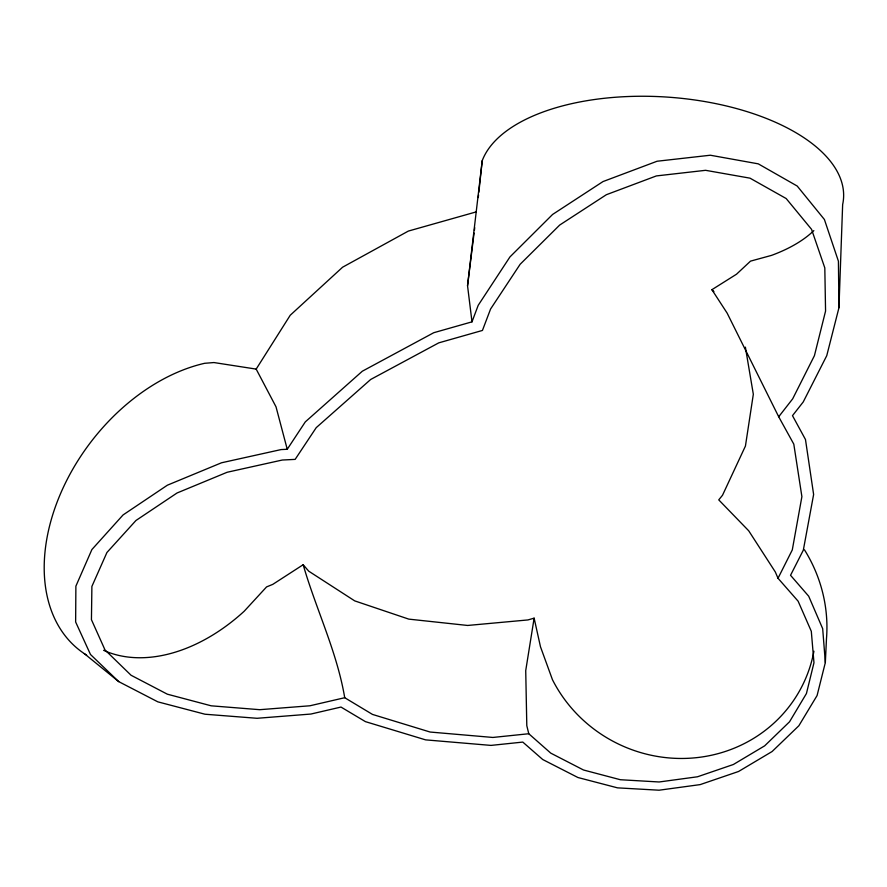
<?xml version="1.0" encoding="UTF-8"?>
<svg xmlns="http://www.w3.org/2000/svg" width="887" height="887" viewBox="0 0 887 887"><rect width="100%" height="100%" fill="white"/><g stroke="black" fill="none" stroke-linecap="round" stroke-linejoin="round"><path stroke-width="1.33" d="M825.342 662.522L822.681 628.683L808.7 596.219L790.539 575.297L803.334 550.106L813.623 494.491L805.474 439.508L792.49 415.659L803.234 401.955L826.751 355.676L838.958 307.711L842.65 204.52A182.511 88.922 3.9 0 0 687.392 99A182.511 88.922 3.9 0 0 482.218 160.691L467.538 285.703L471.995 321.848L433.776 332.703L362.328 371.209L305.305 421.879L287.244 449.277L281.112 449.576L221.517 462.781L167.388 485.189L123.06 514.948L91.893 549.552L75.883 586.163L75.639 621.975L90.485 654.484L118.703 681.615L157.842 701.85L204.997 714.223L257.064 718.293L310.893 714.046L340.985 707.061L365.433 721.641L425.616 739.869L491.01 745.402L522.787 742.086L542.733 759.527L577.947 777.522L617.54 787.856L659.074 790.206L700.176 784.607L738.572 771.479L772.122 751.511L798.865 725.754L817.082 695.541L825.342 662.522L826.484 638.629A150.879 144.703 25.4 0 0 804.454 549.796M482.218 160.691L478.858 192.213M478.27 197.568L478.559 194.885M467.538 285.703L474.068 233.07M474.401 230.376L474.733 227.671M103.602 650.326A159.283 109.267 -53 0 0 244.202 611.232L266.577 586.906L272.764 584.378L303.166 564.731L308.754 571.195L354.7 600.876L408.785 619.126L467.637 625.457L527.953 619.935L534.129 618.15L525.725 670.594L526.8 725.666L528.774 733.737L550.76 753.13L583.491 769.994L620.368 779.728L659.13 781.979L697.504 776.779L733.361 764.505L764.661 745.845L789.552 721.763L806.427 693.545L813.967 662.777L811.306 631.3L798.123 601.186L778.021 578.269L775.305 571.949L748.706 530.792L718.747 499.869L722.506 495.268L745.435 446.05L753.329 394.249L745.379 347.139M471.995 321.848L478.193 305.339L509.936 256.942L552.59 214.454L603.005 181.569L657.101 161.234L710.332 155.225L758.274 163.851L797.202 186.037L824.4 219.488L838.415 261.188L838.958 307.711M778.021 578.269L792.291 549.918L801.892 496.653L793.798 444.121L778.697 416.768L727.163 313.155L711.906 289.694L736.509 274.216L750.513 261.133L771.502 255.389A169.572 82.569 3.9 0 0 813.845 230.62M287.244 449.277L276.012 406.811L256.177 369.103L290.237 315.24L342.626 267.187L408.353 231.075L476.341 211.86M778.697 416.768L792.69 398.817L814.421 355.676L825.564 311.071L824.81 267.918L811.572 229.367L786.17 198.533L750.014 178.165L705.597 170.315L656.369 175.925L606.364 194.708L559.708 225.043L520.148 264.271L490.578 309.02L482.439 330.441L438.755 342.859L370.666 379.481L316.215 427.667L295.149 459.377L282.288 460.031L227.15 472.261L177.034 492.995L135.944 520.503L106.928 552.501L91.893 586.418L91.439 619.68L105.01 649.938L131.054 675.251L167.344 694.188L211.206 705.819L259.736 709.689L309.962 705.775L344.721 697.714L372.496 714.423L430.14 732.041L492.873 737.452L528.774 733.737M256.177 369.103L213.944 362.55L204.631 363.304A171.413 117.627 -52.9 0 0 58.73 497.995A171.413 117.627 -52.9 0 0 86.616 655.116M84.343 653.652L118.703 681.615M711.906 289.694L713.924 291.557M303.166 564.731C316.071 609.314 336.96 651.646 344.721 697.714M534.129 618.15L540.482 646.778L552.468 679.73A140.257 134.525 25.4 0 0 696.805 757.631A140.257 134.525 25.4 0 0 813.922 651.213"/></g></svg>
